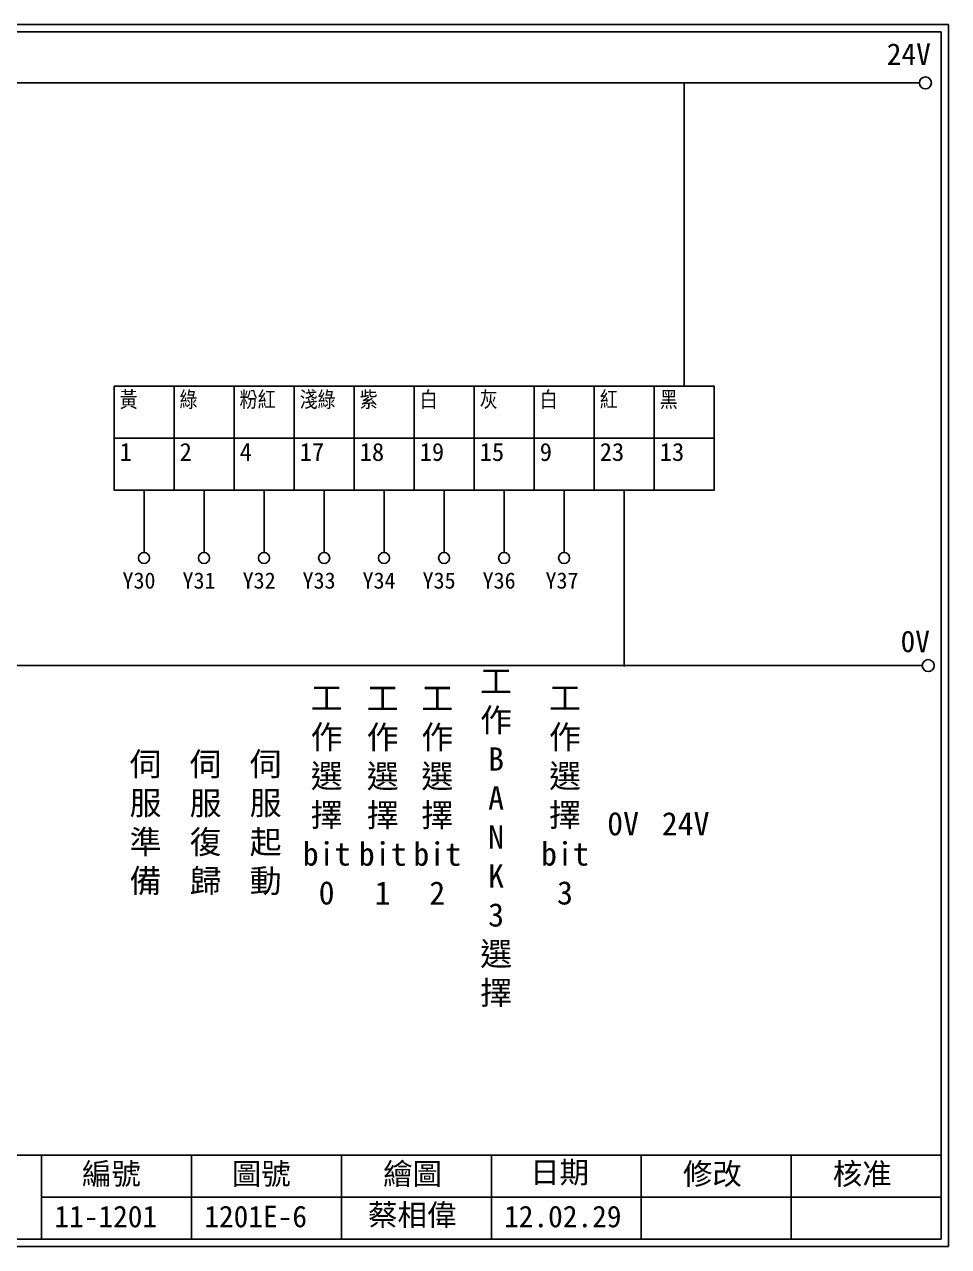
# Model space of a CAD drawing. Extents: x 926 to 1213, y 3 to 207.
# Drawn here: x 1058.6 to 1212.7, y 3 to 207 of the extents above; entities that cross this region are included whole.
import ezdxf

# ---------------------------------------------------------------- set-up
doc = ezdxf.new("R2010")
doc.units = 0
doc.layers.get('0').update_dxf_attribs({"linetype": 'CONTINUOUS'})
doc.layers.add('圖框層', color=7, linetype='CONTINUOUS')
doc.layers.add('標尺寸層', color=3, linetype='CONTINUOUS')
doc.styles.add('CNS', font='romanc.shx', dxfattribs={"bigfont": 'chineset.shx'})
doc.styles.add('STSL', font='KAIU.TTF')

msp = doc.modelspace()

# ---------------------------------------------------------------- linework, layer by layer
for p, q in [((1168.65, 146.58), (1168.65, 197.07)), ((1078.56, 129.25), (1078.56, 118.85)), ((1088.57, 129.25), (1088.57, 118.85)), ((1098.58, 129.25), (1098.58, 118.85)), ((1108.61, 129.25), (1108.61, 118.85)), ((1118.6, 129.25), (1118.6, 118.85)), ((1128.61, 129.25), (1128.61, 118.85)), ((1138.62, 129.25), (1138.62, 118.85)), ((1148.63, 129.25), (1148.63, 118.85)), ((1158.64, 129.25), (1158.64, 99.81))]:
    msp.add_line(p, q)
for points in [[(1073.56, 146.58), (1083.57, 146.58), (1083.57, 137.92), (1073.56, 137.92)], [(1083.57, 146.58), (1093.58, 146.58), (1093.58, 137.92), (1083.57, 137.92)], [(1093.58, 146.58), (1103.59, 146.58), (1103.59, 137.92), (1093.58, 137.92)], [(1103.59, 146.58), (1113.6, 146.58), (1113.6, 137.92), (1103.59, 137.92)], [(1113.6, 146.58), (1123.61, 146.58), (1123.61, 137.92), (1113.6, 137.92)], [(1123.61, 146.58), (1133.62, 146.58), (1133.62, 137.92), (1123.61, 137.92)], [(1133.62, 146.58), (1143.63, 146.58), (1143.63, 137.92), (1133.62, 137.92)], [(1143.63, 146.58), (1153.64, 146.58), (1153.64, 137.92), (1143.63, 137.92)], [(1153.64, 146.58), (1163.65, 146.58), (1163.65, 137.92), (1153.64, 137.92)], [(1163.65, 146.58), (1173.66, 146.58), (1173.66, 137.92), (1163.65, 137.92)], [(1073.56, 137.92), (1083.57, 137.92), (1083.57, 129.25), (1073.56, 129.25)], [(1083.57, 137.92), (1093.58, 137.92), (1093.58, 129.25), (1083.57, 129.25)], [(1093.58, 137.92), (1103.59, 137.92), (1103.59, 129.25), (1093.58, 129.25)], [(1103.59, 137.92), (1113.6, 137.92), (1113.6, 129.25), (1103.59, 129.25)], [(1113.6, 137.92), (1123.61, 137.92), (1123.61, 129.25), (1113.6, 129.25)], [(1123.61, 137.92), (1133.62, 137.92), (1133.62, 129.25), (1123.61, 129.25)], [(1133.62, 137.92), (1143.63, 137.92), (1143.63, 129.25), (1133.62, 129.25)], [(1143.63, 137.92), (1153.64, 137.92), (1153.64, 129.25), (1143.63, 129.25)], [(1153.64, 137.92), (1163.65, 137.92), (1163.65, 129.25), (1153.64, 129.25)], [(1163.65, 137.92), (1173.66, 137.92), (1173.66, 129.25), (1163.65, 129.25)]]:
    msp.add_lwpolyline(points, close=True)
for centre in [(1208.88, 197.22), (1209.36, 99.96)]:
    msp.add_circle(centre, 1)
at = {"layer": '圖框層', "color": 7}
for p, q in [((1212.74, 206.97), (925.74, 206.97)), ((1212.74, 3), (1212.74, 206.97)), ((1211.49, 205.72), (926.99, 205.72)), ((1211.49, 4.25), (1211.49, 205.72)), ((926.99, 18.25), (1211.49, 18.25)), ((1061.49, 4.25), (1061.49, 18.25)), ((1086.49, 4.25), (1086.49, 18.25)), ((1111.49, 4.25), (1111.49, 18.25)), ((1136.49, 4.25), (1136.49, 18.25)), ((1161.49, 4.25), (1161.49, 18.25)), ((1186.49, 4.25), (1186.49, 18.25)), ((1061.49, 11.25), (1211.49, 11.25)), ((926.99, 4.25), (1211.49, 4.25)), ((925.74, 3), (1212.74, 3))]:
    msp.add_line(p, q, dxfattribs=at)
at = {"layer": '標尺寸層', "color": 7}
for p, q in [((930.28, 197.22), (1207.88, 197.22)), ((930.49, 99.96), (1208.36, 99.96))]:
    msp.add_line(p, q, dxfattribs=at)
for centre in [(1078.56, 117.93), (1088.57, 117.93), (1098.58, 117.93), (1108.61, 117.93), (1118.6, 117.93), (1128.61, 117.93), (1138.62, 117.93), (1148.63, 117.93)]:
    msp.add_circle(centre, 0.92, dxfattribs=at)

# ---------------------------------------------------------------- texts
at = {"char_height": 3, "width": 8.2913, "attachment_point": 1}
for s, insert in [('{\\Fromanc,chineset|c136;黃}', (1074.49, 145.78)), ('{\\Fromanc,chineset|c136;綠}', (1084.5, 145.78)), ('{\\Fromanc,chineset|c136;粉紅}', (1094.51, 145.78)), ('{\\Fromanc,chineset|c136;淺綠}', (1104.52, 145.78)), ('{\\Fromanc,chineset|c136;紫}', (1114.53, 145.78)), ('{\\Fromanc,chineset|c136;白}', (1124.54, 145.78)), ('{\\Fromanc,chineset|c136;灰}', (1134.55, 145.78)), ('{\\Fromanc,chineset|c136;白}', (1144.56, 145.78)), ('{\\Fromanc,chineset|c136;紅}', (1154.57, 145.78)), ('{\\Fromanc,chineset|c136;黑}', (1164.58, 145.78)), ('1', (1074.49, 137.12)), ('2', (1084.5, 137.12)), ('4', (1094.51, 137.12)), ('17', (1104.52, 137.12)), ('18', (1114.53, 137.12)), ('19', (1124.54, 137.12)), ('15', (1134.55, 137.12)), ('9', (1144.56, 137.12)), ('23', (1154.57, 137.12)), ('13', (1164.58, 137.12))]:
    msp.add_mtext(s, dxfattribs=dict(at, insert=insert))
at = {"layer": '圖框層', "color": 4, "style": 'STSL'}
for s, height, p in [('24V', 3.6, (1202.44, 200.22)), ('Y30', 2.7, (1074.97, 112.81)), ('Y31', 2.7, (1084.98, 112.81)), ('Y32', 2.7, (1095.01, 112.81)), ('Y33', 2.7, (1105, 112.81)), ('Y34', 2.7, (1115.01, 112.81)), ('Y35', 2.7, (1125.02, 112.81)), ('Y36', 2.7, (1135.03, 112.81)), ('Y37', 2.7, (1145.52, 112.81)), ('0V', 3.6, (1204.74, 102.2)), ('編號', 3.6, (1068.21, 13.34)), ('圖號', 3.6, (1093.21, 13.34)), ('繪圖', 3.6, (1118.44, 13.34)), ('日期', 3.6, (1142.96, 13.59)), ('修改', 3.6, (1168.44, 13.34)), ('核准', 3.6, (1193.44, 13.34)), ('蔡相偉', 3.6, (1115.93, 6.47)), ('11-1201', 3.6, (1063.61, 6.22)), ('1201E-6', 3.6, (1088.61, 6.22)), ('12.02.29', 3.6, (1138.61, 6.22))]:
    msp.add_text(s, height=height, dxfattribs=at).set_placement(p)
at = {"layer": '標尺寸層', "color": 7, "char_height": 3.9, "width": 8.6627, "attachment_point": 5, "style": 'CNS'}
for s, insert in [('{\\fDFKai-SB|b0|i0|c136|p65;工作\\PB\\PA\\PN\\PK\\P3\\P選擇}', (1137.28, 71.15)), ('{\\fDFKai-SB|b0|i0|c136|p65;工作選擇bit\\P0}', (1109.02, 78.26)), ('{\\fDFKai-SB|b0|i0|c136|p65;工作選擇bit\\P1}', (1118.37, 78.26)), ('{\\fDFKai-SB|b0|i0|c136|p65;工作選擇bit\\P2}', (1127.47, 78.26)), ('{\\fDFKai-SB|b0|i0|c136|p65;工作選擇bit\\P3}', (1148.77, 78.26)), ('{\\fDFKai-SB|b0|i0|c136|p65;伺服\\P準備}', (1078.82, 73.56)), ('{\\fDFKai-SB|b0|i0|c136|p65;伺服\\P復歸}', (1088.83, 73.56)), ('{\\fDFKai-SB|b0|i0|c136|p65;伺服起動}', (1098.85, 73.56)), ('{\\fDFKai-SB|b0|i0|c136|p65;0V}', (1158.47, 73.56)), ('{\\fDFKai-SB|b0|i0|c136|p65;24V}', (1168.89, 73.56))]:
    msp.add_mtext(s, dxfattribs=dict(at, insert=insert))

doc.saveas('drawing.dxf')
